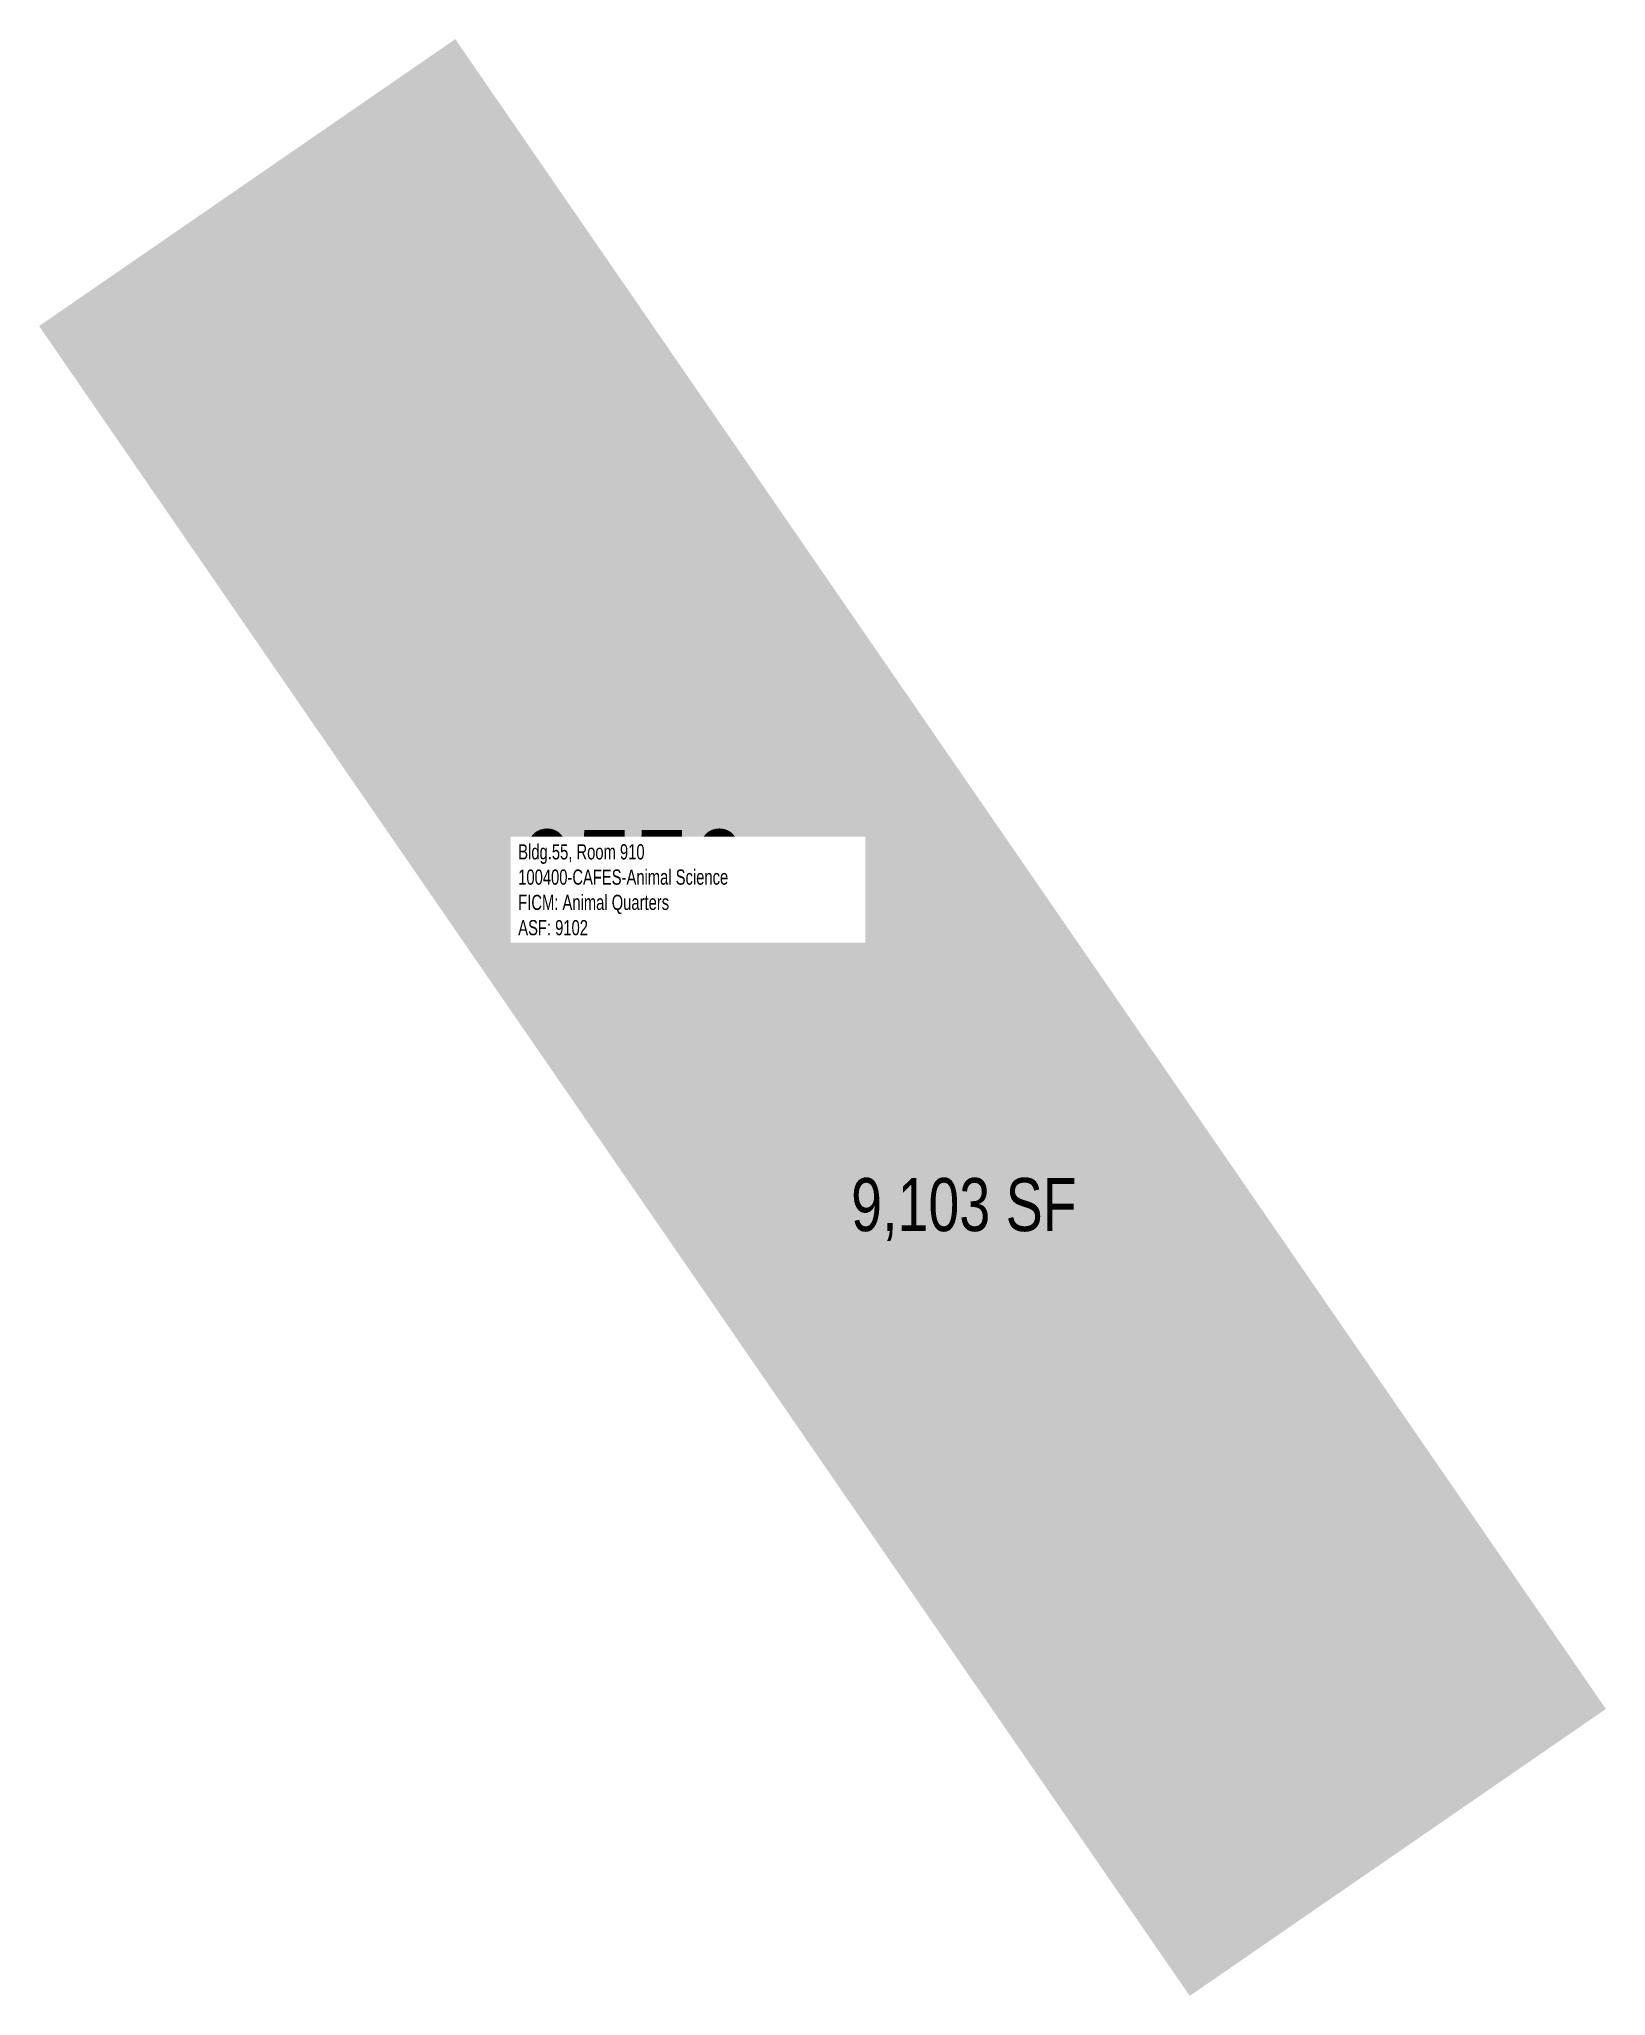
# Model space of a CAD drawing. Header units: inches. Extents: x 69148174 to 69149946, y 27713826 to 27716038.
import ezdxf
from ezdxf.enums import TextEntityAlignment as Align

# ---------------------------------------------------------------- set-up
doc = ezdxf.new("R2010")
doc.units = ezdxf.units.IN
doc.header["$MEASUREMENT"] = 0
for name, color, linetype in [('A-IDEN-RNUM', 7, 'Continuous'), ('A-IDEN-SNUM', 4, 'Continuous'), ('A-IDEN-VNUM', 4, 'Continuous'), ('AREA-TEXT', 3, 'Continuous'), ('Rooms-Category-Color', 7, 'Continuous'), ('Rooms-College-Color', 7, 'Continuous'), ('Rooms-Department-Color', 7, 'Continuous'), ('Rooms-Division-Color', 7, 'Continuous'), ('Rooms-Information', 7, 'Continuous')]:
    doc.layers.add(name, color=color, linetype=linetype)
doc.styles.add('AREA', font='arial.ttf', dxfattribs={"width": 0.75, "height": 60})
doc.styles.add('ID', font='ARIALN.TTF', dxfattribs={"width": 0.85, "height": 0.25})
doc.styles.add('ROOMSNUMBER', font='TXT.SHX', dxfattribs={"height": 1})

msp = doc.modelspace()

# ---------------------------------------------------------------- hatches: boundary and pattern name
at = {"layer": 'Rooms-Category-Color', "true_color": 0xfbafa2}
msp.add_hatch(color=21, dxfattribs=at).paths.add_polyline_path([(69148174.3, 27715713.5), (69148645, 27716037.9), (69149946.4, 27714149.9), (69149475.7, 27713825.5)])
at = {"layer": 'Rooms-College-Color', "true_color": 0xe3c5e1}
msp.add_hatch(color=254, dxfattribs=at).paths.add_polyline_path([(69148174.3, 27715713.5), (69148645, 27716037.9), (69149946.4, 27714149.9), (69149475.7, 27713825.5)])
at = {"layer": 'Rooms-Department-Color', "true_color": 0xe3c5e1}
msp.add_hatch(color=254, dxfattribs=at).paths.add_polyline_path([(69148174.3, 27715713.5), (69148645, 27716037.9), (69149946.4, 27714149.9), (69149475.7, 27713825.5)])
at = {"layer": 'Rooms-Division-Color', "true_color": 0xe3c5e1}
msp.add_hatch(color=254, dxfattribs=at).paths.add_polyline_path([(69148174.3, 27715713.5), (69148645, 27716037.9), (69149946.4, 27714149.9), (69149475.7, 27713825.5)])

# ---------------------------------------------------------------- texts
at = {"layer": 'A-IDEN-RNUM', "style": 'ROOMSNUMBER'}
msp.add_text('0910-00', height=1.2, dxfattribs=at).set_placement((69148846.2, 27715083.7), align=Align.MIDDLE)
at = {"layer": 'A-IDEN-SNUM', "style": 'ROOMSNUMBER'}
msp.add_text('0550091000', height=1.2, dxfattribs=at).set_placement((69148846.2, 27715083.7), align=Align.MIDDLE)
at = {"layer": 'A-IDEN-VNUM', "style": 'ID', "width": 0.85}
msp.add_text('0550', height=120, dxfattribs=at).set_placement((69148846.2, 27715083.7), align=Align.MIDDLE)
at = {"layer": 'AREA-TEXT', "style": 'AREA', "width": 0.75}
msp.add_text('9,103 SF', height=60, dxfattribs=at).set_placement((69149220.3, 27714720.2), align=Align.MIDDLE_CENTER)

# ---------------------------------------------------------------- next in the draw order: texts
at = {"layer": 'Rooms-Information', "insert": (69148716.2, 27715024.5), "char_height": 17.143, "width": 384, "attachment_point": 7, "style": 'ID', "bg_fill": 3, "box_fill_scale": 1.5, "bg_fill_color": 256, "bg_fill_true_color": 13158600, "bg_fill_transparency": 0}
msp.add_mtext('Bldg.55, Room 910^M^J100400-CAFES-Animal Science^M^JFICM: Animal Quarters^M^JASF: 9102', dxfattribs=at)

doc.saveas('drawing.dxf')
